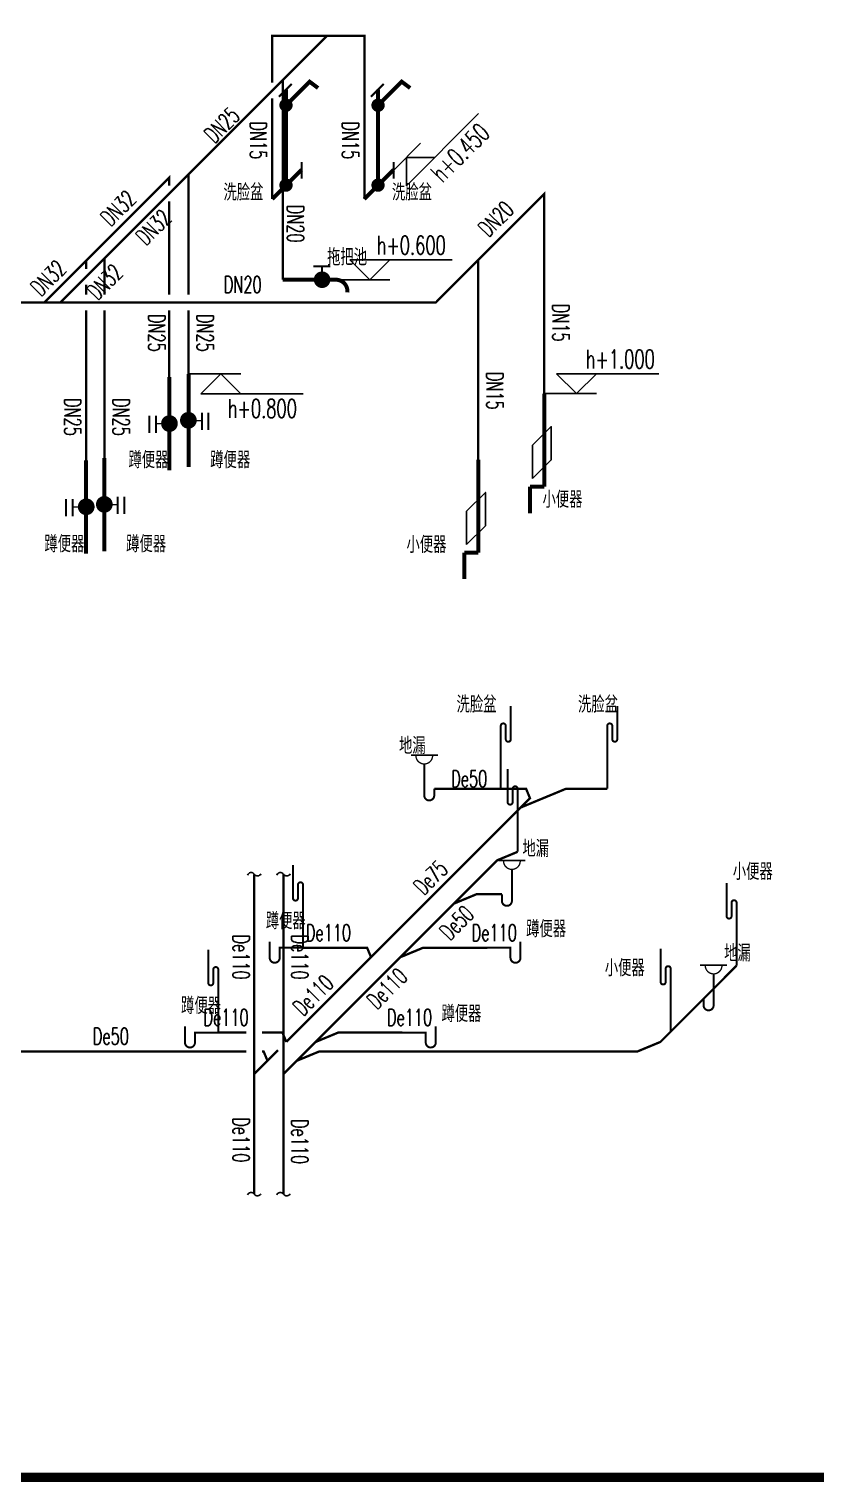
# Model space of a CAD drawing. Extents: x -173215 to 463891, y -864580 to -620646.
# Drawn here: x 106606 to 118428, y -812841 to -791021 of the extents above; entities that cross this region are included whole.
import ezdxf

# ---------------------------------------------------------------- set-up
doc = ezdxf.new("R2010")
doc.units = 0
doc.header["$LTSCALE"] = 500
doc.header["$MEASUREMENT"] = 0
doc.linetypes.add('DASH', pattern=[0.35, 0.25, -0.1])
doc.layers.get('0').update_dxf_attribs({"linetype": 'CONTINUOUS'})
for name, color, linetype in [('EQUIP_污水', 7, 'CONTINUOUS'), ('EQUIP_给水', 7, 'CONTINUOUS'), ('PIPE-污水', 2, 'DASH'), ('PIPE-给水', 3, 'TG_J'), ('TWT_ELEV', 3, 'CONTINUOUS'), ('TWT_TEXT', 7, 'CONTINUOUS'), ('WALL', 6, 'CONTINUOUS'), ('图框', 4, 'CONTINUOUS')]:
    doc.layers.add(name, color=color, linetype=linetype)
doc.styles.add('_TWT_DIM', font='SIMPLEX', dxfattribs={"width": 0.8, "height": 2.8, "bigfont": 'HZTXT'})
doc.styles.add('HZ', font='txt', dxfattribs={"bigfont": 'hztxt'})
doc.styles.get("Standard").update_dxf_attribs({"font": 'GBENOR', "bigfont": 'GBCBIG'})
doc.styles.add('TG_LINETYPE', font='SIMPLEX', dxfattribs={"width": 0.8, "height": 2.8, "bigfont": 'HZTXT'})
doc.linetypes.add('TG_J', pattern='A,2,-0.3,["J",TG_LINETYPE,S=0.1,R=0,X=-0.23,Y=-0.15],0', length=2.3)

# ---------------------------------------------------------------- blocks, each defined once
blk = doc.blocks.new('$TWTSYS$00000101')
at = {"const_width": 30}
blk.add_lwpolyline([(0, 0), (0, 944, -1), (75, 944), (75, 744, 1), (150, 744), (150, 1244)], format="xyb", dxfattribs=at)
blk = doc.blocks.new('$TWTSYS$00000086')
at = {"const_width": 30}
blk.add_lwpolyline([(0, 0), (0, 946, 1), (-75, 946), (-75, 746, -1), (-150, 746), (-150, 1244)], format="xyb", dxfattribs=at)
blk = doc.blocks.new('$ATTACHMENT$00000132')
for points, const_width in [([(0, 0), (0, -700)], 30), ([(-150, -290), (-150, -420)], 15), ([(-100, -290), (-100, -420)], 15), ([(0, -350), (-100, -350)], 10)]:
    blk.add_lwpolyline(points, dxfattribs=dict(const_width=const_width))
at = {"const_width": 62.5}
blk.add_lwpolyline([(1, -380, -1), (1, -317, -1)], format="xyb", close=True, dxfattribs=at)
blk = doc.blocks.new('$ATTACHMENT$00000141')
for points, const_width in [([(103, 705), (280, 882), (344, 834)], 30), ([(50, 769), (146, 865)], 15), ([(103, 822), (103, 103)], 30), ([(0, 0), (220, 220)], 30), ([(220, 278), (220, 154)], 15)]:
    blk.add_lwpolyline(points, dxfattribs=dict(const_width=const_width))
at = {"const_width": 50}
for points in [[(78, 705, 1), (128, 705, 1)], [(78, 105, 1), (128, 105, 1)]]:
    blk.add_lwpolyline(points, format="xyb", close=True, dxfattribs=at)
at = {"style": 'HZ', "width": 0.7, "flags": 1}
for tag in ['UNIT', 'SPEC', 'WHAT']:
    blk.add_attdef(tag, (0, 0), '', height=0.001, dxfattribs=at)
blk = doc.blocks.new('$ATTACHMENT$00000139')
at = {"const_width": 30}
blk.add_lwpolyline([(0, 0), (-400, 0, 0.443942), (-486, -95, -1.105826)], format="xyb", dxfattribs=at)
at = {"const_width": 15}
for points in [[(-231, 100), (-359, 100)], [(-296, 0), (-296, 100)]]:
    blk.add_lwpolyline(points, dxfattribs=at)
at = {"const_width": 62.5}
blk.add_lwpolyline([(-265, 0, -1), (-327, 0, -1)], format="xyb", close=True, dxfattribs=at)
at = {"flags": 1}
for tag in ['UNIT', 'SPEC', 'WHAT']:
    blk.add_attdef(tag, (0, 0), '', height=0.0001, dxfattribs=at)
blk = doc.blocks.new('$ATTACHMENT$00000235')
at = {"const_width": 30}
for points in [[(0, 0), (0, -698)], [(-106, -698), (-106, -898)], [(-106, -698), (0, -698)]]:
    blk.add_lwpolyline(points, dxfattribs=at)
blk.add_lwpolyline([(-88, -638), (53, -497), (53, -247), (-88, -388)], close=True)
blk = doc.blocks.new('$ATTACHMENT$00000059')
at = {"const_width": 30}
blk.add_lwpolyline([(0, 0), (-350, 0), (-350, -150, -1), (-500, -150), (-500, 92)], format="xyb", dxfattribs=at)
blk = doc.blocks.new('$ATTACHMENT$00000332')
blk.add_line((53, 506), (-347, 506))
for points, const_width in [([(-25, 506, -1.067664), (-275, 506)], 20), ([(-150, 135), (-150, -100, 1), (0, -100), (0, 0)], 30)]:
    blk.add_lwpolyline(points, format="xyb", dxfattribs=dict(const_width=const_width))
at = {"const_width": 30}
blk.add_lwpolyline([(-150, 135), (-150, 373)], dxfattribs=at)
at = {"style": 'HZ', "flags": 1}
for tag in ['UNIT', 'SPEC', 'WHAT']:
    blk.add_attdef(tag, (-150, 373), '', height=0.001, dxfattribs=at)
blk = doc.blocks.new('$TwtSys$00000132')
at = {"elevation": 0}
blk.add_lwpolyline([(7, -101, -0.575183), (0, 0, 0.604745), (-11, 101, 16.924828)], format="xyb", dxfattribs=at)
blk = doc.blocks.new('jhyfty')
at = {"layer": '图框', "const_width": 140}
blk.add_lwpolyline([(653251, 164110), (775851, 164110), (775851, 106710), (653251, 106710)], close=True, dxfattribs=at)

msp = doc.modelspace()

# ---------------------------------------------------------------- hatches: boundary and pattern name
at = {"layer": 'PIPE-污水', "linetype": 'DASH'}
for points in [[(114073.2, -802430.7), (114089.3, -802424), (114084.8, -802413.2)], [(114073.2, -802430.7), (114073.2, -802413.2), (114084.8, -802413.2)], [(114672, -802430.7), (114665.3, -802414.5), (114668.5, -802413.2)], [(114672, -802430.7), (114672, -802413.2), (114668.5, -802413.2)], [(114131.7, -802572.1), (114147.9, -802565.4), (114152.4, -802576.2)], [(114131.7, -802572.1), (114144.1, -802584.5), (114152.4, -802576.2)], [(113639.2, -803504.7), (113626.8, -803492.3), (113629.2, -803489.8)], [(113639.2, -803504.7), (113632.5, -803488.5), (113629.2, -803489.8)], [(113330, -804013.8), (113323.3, -803997.6), (113326.6, -803996.3)], [(113330, -804013.8), (113330, -803996.3), (113326.6, -803996.3)], [(111685, -804818.8), (111701.2, -804812.1), (111696.7, -804801.3)], [(111685, -804818.8), (111685, -804801.3), (111696.7, -804801.3)], [(112525, -804818.8), (112518.4, -804802.6), (112521.6, -804801.3)], [(112525, -804818.8), (112525, -804801.3), (112521.6, -804801.3)], [(110412.3, -806091.6), (110428.4, -806084.9), (110424, -806074.1)], [(110412.3, -806091.6), (110412.3, -806074.1), (110424, -806074.1)], [(111252.3, -806091.6), (111245.6, -806075.4), (111248.8, -806074.1)], [(111252.3, -806091.6), (111252.3, -806074.1), (111248.8, -806074.1)], [(116091, -806233), (116097.7, -806249.2), (116100.9, -806247.8)], [(116091, -806233), (116103.4, -806245.4), (116100.9, -806247.8)], [(110129.4, -806374.4), (110145.6, -806367.7), (110141.1, -806356.9)], [(110129.4, -806374.4), (110129.4, -806356.9), (110141.1, -806356.9)], [(110969.4, -806374.4), (110962.7, -806358.2), (110965.9, -806356.9)], [(110969.4, -806374.4), (110969.4, -806356.9), (110965.9, -806356.9)], [(115749.6, -806374.4), (115756.3, -806390.6), (115753, -806391.9)], [(115749.6, -806374.4), (115749.6, -806391.9), (115753, -806391.9)]]:
    msp.add_hatch(color=256, dxfattribs=at).paths.add_polyline_path(points)
at = {"layer": 'PIPE-给水', "linetype": 'TG_J'}
for points in [[(110260, -791123.4), (110260, -791105.9), (110242.5, -791105.9)], [(110260, -791123.4), (110242.5, -791123.4), (110242.5, -791105.9)], [(111643.1, -791123.4), (111643.1, -791105.9), (111660.6, -791105.9)], [(111643.1, -791123.4), (111660.6, -791123.4), (111660.6, -791105.9)], [(108713.2, -793251.2), (108700.8, -793238.8), (108730.7, -793208.9)], [(108713.2, -793251.2), (108730.7, -793251.2), (108730.7, -793208.9)], [(114345.1, -793499.3), (114332.7, -793486.9), (114362.6, -793457.1)], [(114345.1, -793499.3), (114362.6, -793499.3), (114362.6, -793457.1)], [(112718.7, -795125.6), (112718.7, -795143.1), (112726, -795143.1)], [(112718.7, -795125.6), (112731.1, -795138), (112726, -795143.1)]]:
    msp.add_hatch(color=256, dxfattribs=at).paths.add_polyline_path(points)

# ---------------------------------------------------------------- linework, layer by layer
at = {"layer": 'PIPE-污水', "linetype": 'DASH', "const_width": 35}
for points in [[(113693.2, -802430.7), (112693.2, -802430.7)], [(114073.2, -802430.7), (113693.2, -802430.7)], [(113991.1, -802712.7), (114672, -802430.7)], [(113991.1, -802712.7), (114131.7, -802572.1)], [(114073.2, -802430.7), (114131.7, -802572.1)], [(115293.2, -802430.7), (114672, -802430.7)], [(111743.6, -804960.2), (113991.1, -802712.7)], [(113946.4, -803377.4), (113639.2, -803504.7)], [(112988.6, -804155.2), (113639.2, -803504.7)], [(109988.9, -806714.9), (109988.9, -803714.9)], [(110428.9, -806714.9), (110428.9, -803714.9)], [(113330, -804013.8), (112988.6, -804155.2)], [(113330, -804013.8), (113710, -804013.8)], [(112183.6, -804960.2), (112988.6, -804155.2)], [(110470.8, -806233), (111743.6, -804960.2)], [(111685, -804818.8), (110721.2, -804818.8)], [(110910.8, -806233), (112183.6, -804960.2)], [(111685, -804818.8), (111743.6, -804960.2)], [(112525, -804818.8), (112183.6, -804960.2)], [(112525, -804818.8), (113488.9, -804818.8)], [(117235.4, -805088.6), (116740.4, -805583.6)], [(116740.4, -805583.6), (116245.4, -806078.5)], [(109871.4, -806091.6), (109448.4, -806091.6)], [(110412.3, -806091.6), (110106.4, -806091.6)], [(110412.3, -806091.6), (110470.8, -806233)], [(110628, -806515.8), (110910.8, -806233)], [(111252.3, -806091.6), (110910.8, -806233)], [(111252.3, -806091.6), (112216.1, -806091.6)], [(116091, -806233), (115749.6, -806374.4)], [(116091, -806233), (116245.4, -806078.5)], [(109871.4, -806374.4), (106282.8, -806374.4)], [(110129.4, -806374.4), (110106.4, -806374.4)], [(110129.4, -806374.4), (110188, -806515.8)], [(110188, -806515.8), (110345.8, -806358)], [(110969.4, -806374.4), (110628, -806515.8)], [(110969.4, -806374.4), (115749.6, -806374.4)], [(109988.9, -806714.9), (110188, -806515.8)], [(109988.9, -808519.1), (109988.9, -806714.9)], [(110428.9, -806714.9), (110628, -806515.8)], [(110428.9, -808519.1), (110428.9, -806714.9)]]:
    msp.add_lwpolyline(points, dxfattribs=at)
at = {"layer": 'PIPE-给水', "linetype": 'TG_J', "const_width": 35}
for points in [[(110260, -791123.4), (111081, -791123.4)], [(110260, -791826.9), (110260, -791123.4)], [(110416.3, -791788.1), (111081, -791123.4)], [(111081, -791123.4), (111643.1, -791123.4)], [(111643.1, -793574.6), (111643.1, -791123.4)], [(109001.7, -793202.6), (110416.3, -791788.1)], [(110416.3, -794785.2), (110416.3, -791788.1)], [(110260, -793574.6), (110260, -792061.9)], [(107462.9, -794501.4), (108713.2, -793251.2)], [(107738.8, -794465.5), (109001.7, -793202.6)], [(108713.2, -793373.7), (108713.2, -793251.2)], [(109001.7, -795008.1), (109001.7, -793202.6)], [(108713.2, -795008.1), (108713.2, -793608.7)], [(114345.1, -793499.3), (113355.1, -794489.2)], [(114345.1, -796496.4), (114345.1, -793499.3)], [(106843.6, -795120.8), (107462.9, -794501.4)], [(107078.7, -795125.6), (107738.8, -794465.5)], [(107462.9, -794623.9), (107462.9, -794501.4)], [(107738.8, -795008.1), (107738.8, -794465.5)], [(113355.1, -794489.2), (112718.7, -795125.6)], [(113355.1, -797486.4), (113355.1, -794489.2)], [(107462.9, -795008.1), (107462.9, -794858.9)], [(102538.7, -795125.6), (107078.7, -795125.6)], [(107078.7, -795125.6), (112718.7, -795125.6)], [(107462.9, -797498.6), (107462.9, -795243.1)], [(107738.8, -797462.7), (107738.8, -795243.1)], [(108713.2, -796248.3), (108713.2, -795243.1)], [(109001.7, -796199.8), (109001.7, -795243.1)]]:
    msp.add_lwpolyline(points, dxfattribs=at)
at = {"layer": 'TWT_ELEV'}
for p, q in [((112276.6, -793372.9), (113360.7, -792288.8)), ((112082.7, -793142.6), (112488.7, -792736.5)), ((112276.6, -792948.7), (112276.6, -793372.9)), ((112276.6, -792948.7), (112700.9, -792948.7)), ((111724.3, -794786.7), (111424.3, -794486.7)), ((111424.3, -794486.7), (112960.8, -794486.7)), ((111724.3, -794786.7), (112024.3, -794486.7)), ((111238.7, -794786.7), (112024.3, -794786.7)), ((109001.7, -796199.8), (109787.3, -796199.8)), ((109487.3, -796199.8), (109187.3, -796499.8)), ((109487.3, -796199.8), (109787.3, -796499.8)), ((114830.7, -796496.4), (114530.7, -796196.4)), ((114530.7, -796196.4), (116067.2, -796196.4)), ((114830.7, -796496.4), (115130.7, -796196.4)), ((109187.3, -796499.8), (110723.8, -796499.8)), ((114345.1, -796496.4), (115130.7, -796496.4))]:
    msp.add_line(p, q, dxfattribs=at)

# ---------------------------------------------------------------- block references
at = {"layer": 'EQUIP_污水'}
for name, p in [('$TWTSYS$00000101', (113693.2, -802430.7)), ('$TWTSYS$00000101', (115293.2, -802430.7)), ('$ATTACHMENT$00000332', (112693.2, -802430.7)), ('$TWTSYS$00000086', (113946.4, -803377.4)), ('$TWTSYS$00000086', (110721.2, -804818.8)), ('$TWTSYS$00000086', (117235.4, -805088.6)), ('$ATTACHMENT$00000059', (110721.2, -804818.8)), ('$TWTSYS$00000086', (109448.4, -806091.6)), ('$TWTSYS$00000086', (116245.4, -806078.5)), ('$ATTACHMENT$00000059', (109448.4, -806091.6))]:
    msp.add_blockref(name, p, dxfattribs=at)
at = {"layer": 'EQUIP_污水', "xscale": -1}
for name, p in [('$ATTACHMENT$00000332', (113710, -804013.8)), ('$ATTACHMENT$00000059', (113488.9, -804818.8)), ('$ATTACHMENT$00000332', (116740.4, -805583.6)), ('$ATTACHMENT$00000059', (112216.1, -806091.6))]:
    msp.add_blockref(name, p, dxfattribs=at)
at = {"layer": 'EQUIP_污水', "rotation": 90}
for p in [(109988.9, -803714.9), (110428.9, -803714.9), (109988.9, -808519.1), (110428.9, -808519.1)]:
    msp.add_blockref('$TwtSys$00000132', p, dxfattribs=at)
at = {"layer": 'EQUIP_给水', "yscale": 2, "zscale": 2}
for name, p, xscale in [('$ATTACHMENT$00000141', (110260, -793574.6), 2), ('$ATTACHMENT$00000141', (111643.1, -793574.6), 2), ('$ATTACHMENT$00000139', (110416.3, -794785.2), -2), ('$ATTACHMENT$00000132', (108713.2, -796248.3), 2), ('$ATTACHMENT$00000132', (109001.7, -796199.8), -2), ('$ATTACHMENT$00000235', (114345.1, -796496.4), 2), ('$ATTACHMENT$00000132', (107462.9, -797498.6), 2), ('$ATTACHMENT$00000132', (107738.8, -797462.7), -2), ('$ATTACHMENT$00000235', (113355.1, -797486.4), 2)]:
    msp.add_blockref(name, p, dxfattribs=dict(at, xscale=xscale))
at = {"layer": 'WALL'}
msp.add_blockref('jhyfty', (-646297.1, -919481.2), dxfattribs=at)

# ---------------------------------------------------------------- texts
at = {"layer": 'TWT_TEXT', "style": '_TWT_DIM', "width": 0.64}
for s, height, rotation, p in [('DN25', 250, 45, (109390.5, -792751.7)), ('DN15', 250, 270, (109925.6, -792406.1)), ('DN15', 250, 270, (111308.7, -792406.1)), ('h+0.450', 280, 45, (112815.8, -793343)), ('DN32', 250, 45, (107831.4, -794000.1)), ('DN32', 250, 45, (108362.2, -794286.5)), ('DN20', 250, 270, (110485.3, -793658.1)), ('DN20', 250, 45, (113507.2, -794161.4)), ('DN32', 250, 45, (106782, -795049.5)), ('DN32', 250, 45, (107633.1, -795108.8)), ('DN25', 250, 270, (108398.7, -795297.8)), ('DN25', 250, 270, (109127.4, -795297.8)), ('DN15', 250, 270, (114470.8, -795145.8)), ('DN15', 250, 270, (113480.8, -796168.2)), ('DN25', 250, 270, (107135.9, -796560.7)), ('DN25', 250, 270, (107864.5, -796560.7)), ('De75', 250, 45, (112535.7, -804045.3)), ('De50', 250, 45, (112926.9, -804722.9)), ('De110', 250, 270, (109665.5, -804618.8)), ('De110', 250, 270, (110547.8, -804618.8)), ('De110', 250, 45, (111832.6, -805758.8)), ('De110', 250, 45, (110722.6, -805858.4)), ('De110', 250, 270, (109665.5, -807363.4)), ('De110', 250, 270, (110547.8, -807389))]:
    msp.add_text(s, height=height, rotation=rotation, dxfattribs=at).set_placement(p)
at = {"layer": 'TWT_TEXT', "style": '_TWT_DIM'}
for s, height, width, p in [('洗脸盆', 250, 0.8, (109526.4, -793596.8)), ('洗脸盆', 250, 0.8, (112058, -793596.8)), ('h+0.600', 280, 0.64, (111830, -794406.6)), ('拖把池', 250, 0.8, (111084.3, -794570.5)), ('DN20', 250, 0.64, (109531.4, -794983.1)), ('h+1.000', 280, 0.64, (114970.5, -796116.3)), ('h+0.800', 280, 0.64, (109593, -796859.9)), ('蹲便器', 250, 0.8, (108099.2, -797616.6)), ('蹲便器', 250, 0.8, (109328, -797616.6)), ('小便器', 250, 0.8, (114320.5, -798210.5)), ('蹲便器', 250, 0.8, (106836.3, -798879.5)), ('蹲便器', 250, 0.8, (108065.1, -798879.5)), ('小便器', 250, 0.8, (112276.3, -798889.2)), ('洗脸盆', 250, 0.8, (113028.2, -801288.2)), ('洗脸盆', 250, 0.8, (114853, -801288.2)), ('地漏', 250, 0.8, (112164.1, -801908.2)), ('De50', 250, 0.64, (112948, -802405.6)), ('地漏', 250, 0.8, (114018.2, -803454.5)), ('小便器', 250, 0.8, (117179.5, -803799.2)), ('蹲便器', 250, 0.8, (110162.2, -804540.7)), ('De110', 250, 0.64, (110764.6, -804717.5)), ('De110', 250, 0.64, (113255.8, -804717.5)), ('蹲便器', 250, 0.8, (114074.9, -804661.1)), ('地漏', 250, 0.8, (117048.6, -805024.3)), ('小便器', 250, 0.8, (115255.9, -805246.7)), ('蹲便器', 250, 0.8, (108889.5, -805813.5)), ('De110', 250, 0.64, (109226.3, -805990.3)), ('De110', 250, 0.64, (111983, -805990.3)), ('蹲便器', 250, 0.8, (112802.1, -805933.9)), ('De50', 250, 0.64, (107564, -806273.2))]:
    msp.add_text(s, height=height, dxfattribs=dict(at, width=width)).set_placement(p)

doc.saveas('drawing.dxf')
